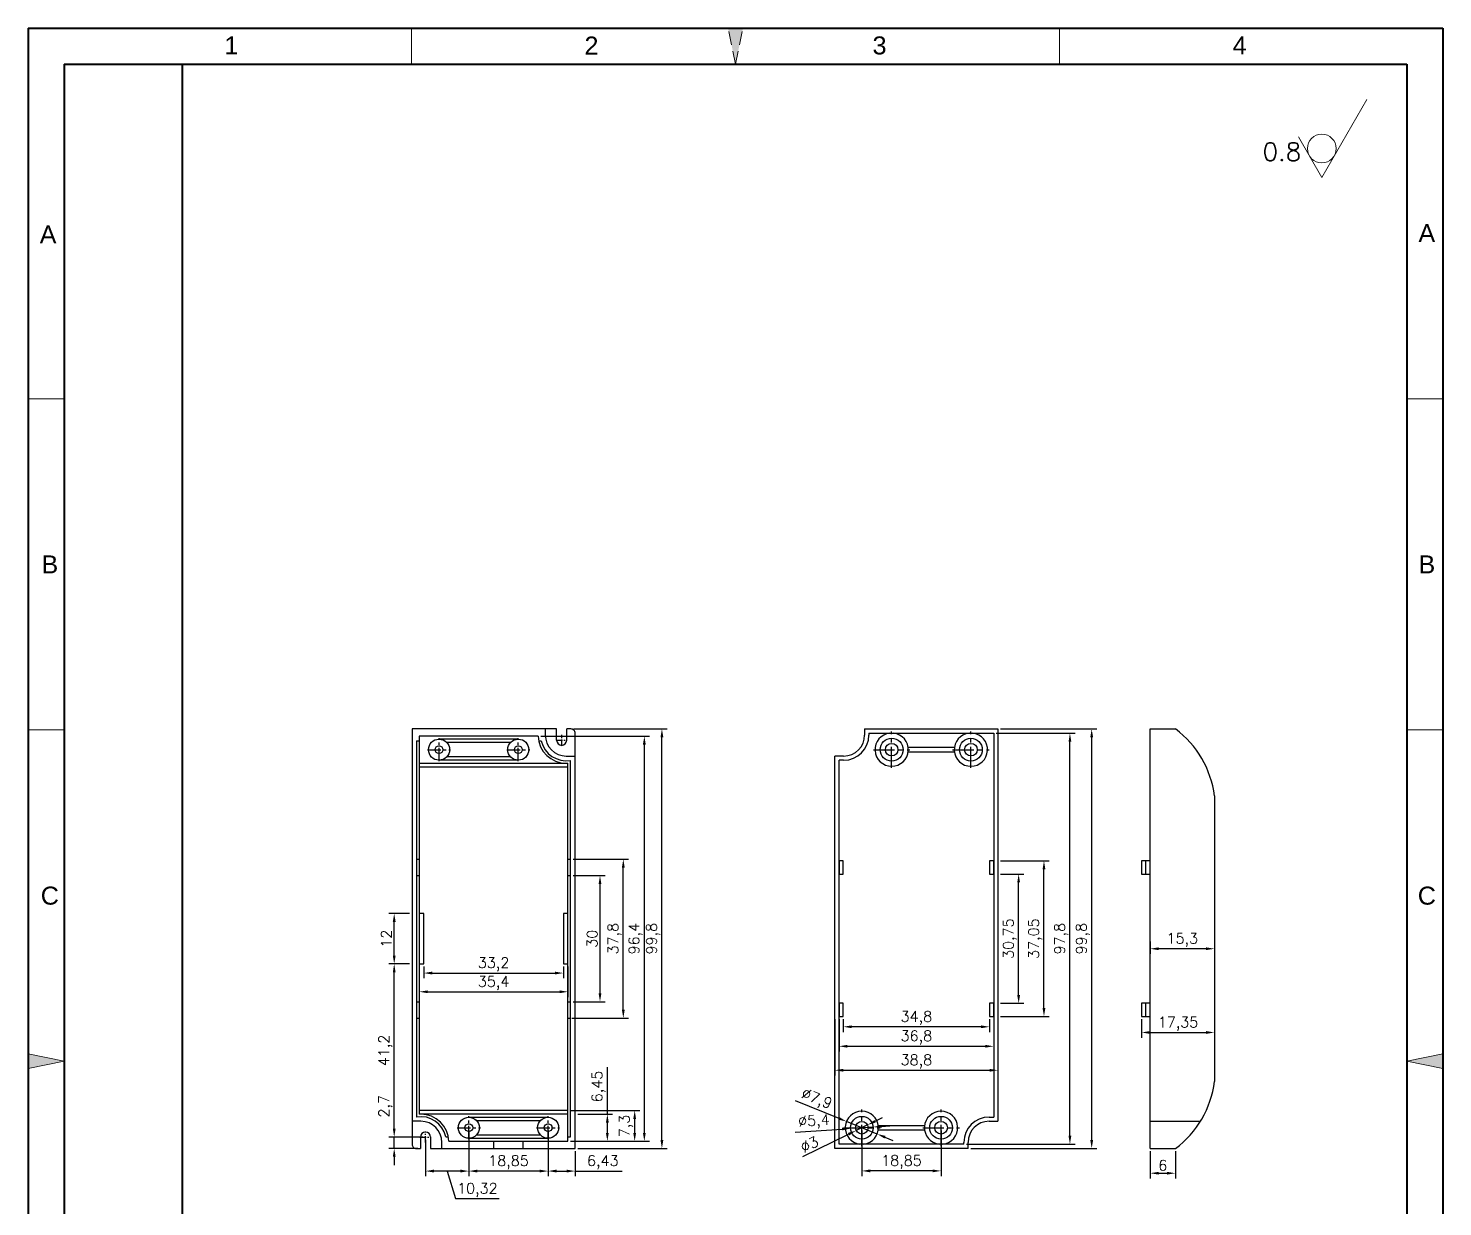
# Model space of a CAD drawing. Header units: millimetres. Extents: x 32211 to 32547, y -471 to 20.
# Drawn here: x 32210.8 to 32547.3, y -260.1 to 20.3 of the extents above; entities that cross this region are included whole.
import ezdxf
from ezdxf.enums import TextEntityAlignment as Align

# ---------------------------------------------------------------- set-up
doc = ezdxf.new("R2010")
doc.units = ezdxf.units.MM
for name, pattern in [('ACAD_ISO10W100', [18, 12, -3, 0, -3]), ('CENTER', [50.8, 31.75, -6.35, 6.35, -6.35]), ('HIDDEN2', [4.7625, 3.175, -1.5875])]:
    doc.linetypes.add(name, pattern=pattern)
for name, color, linetype, lineweight in [('dim', 82, 'Continuous', 9), ('图层1', 7, 'ACAD_ISO10W100', 15), ('图层4', 7, 'Continuous', 40), ('图层5', 7, 'HIDDEN2', 15), ('细实线', 3, 'Continuous', 18)]:
    doc.layers.add(name, color=color, linetype=linetype, lineweight=lineweight)
doc.layers.add('尺寸线', color=7, linetype='Continuous')
doc.styles.get("Standard").update_dxf_attribs({"font": 'txt', "bigfont": 'gbcbig.shx'})
doc.styles.add('样式 3', font='arial.ttf', dxfattribs={"height": 3.8})
doc.dimstyles.new('ISO-25', dxfattribs={"dimtxt": 2.5, "dimasz": 2.5, "dimexe": 1.25, "dimexo": 0.625, "dimtad": 1, "dimtxsty": 'Standard', "dimcen": 2.5, "dimadec": 0, "dimazin": 0, "dimtfac": 1, "dimtmove": 0, "dimatfit": 3, "dimfxl": 0, "dimarcsym": 0})

# ---------------------------------------------------------------- blocks, each defined once
blk = doc.blocks.new('*D2544')
at = {"layer": 'Defpoints', "color": 0, "transparency": 16777216}
for p in [(32339.91, -146.45), (32361.56, -146.45), (32340.91, -246.25)]:
    blk.add_point(p, dxfattribs=at)
at = {"layer": 'dim', "color": 0, "lineweight": -2, "transparency": 16777216}
for p, q in [((32340.53, -146.45), (32362.81, -146.45)), ((32361.56, -244.25), (32361.56, -148.45)), ((32341.53, -246.25), (32362.81, -246.25))]:
    blk.add_line(p, q, dxfattribs=at)
at = {"layer": 'dim', "color": 0, "transparency": 16777216}
for points in [[(32361.22, -148.45), (32361.89, -148.45), (32361.56, -146.45)], [(32361.22, -244.25), (32361.89, -244.25), (32361.56, -246.25)]]:
    blk.add_solid(points, dxfattribs=at)
at = {"layer": 'dim', "color": 0, "transparency": 16777216, "insert": (32359.47, -196.35), "char_height": 2.5, "attachment_point": 5, "rotation": 90}
blk.add_mtext('99,8', dxfattribs=at)
blk = doc.blocks.new('*D2545')
at = {"layer": 'Defpoints', "color": 0, "transparency": 16777216}
for p in [(32332.11, -148.15), (32357.38, -148.15), (32339.21, -244.55)]:
    blk.add_point(p, dxfattribs=at)
at = {"layer": 'dim', "color": 0, "lineweight": -2, "transparency": 16777216}
for p, q in [((32332.74, -148.15), (32358.63, -148.15)), ((32357.38, -242.55), (32357.38, -150.15)), ((32339.83, -244.55), (32358.63, -244.55))]:
    blk.add_line(p, q, dxfattribs=at)
at = {"layer": 'dim', "color": 0, "transparency": 16777216}
for points in [[(32357.04, -150.15), (32357.71, -150.15), (32357.38, -148.15)], [(32357.04, -242.55), (32357.71, -242.55), (32357.38, -244.55)]]:
    blk.add_solid(points, dxfattribs=at)
at = {"layer": 'dim', "color": 0, "transparency": 16777216, "insert": (32355.29, -196.35), "char_height": 2.5, "attachment_point": 5, "rotation": 90}
blk.add_mtext('96,4', dxfattribs=at)
blk = doc.blocks.new('*D2546')
at = {"layer": 'Defpoints', "color": 0, "transparency": 16777216}
for p in [(32340.91, -238.1), (32348.58, -238.1), (32339.83, -244.55)]:
    blk.add_point(p, dxfattribs=at)
at = {"layer": 'dim', "color": 0, "lineweight": -2, "transparency": 16777216}
for p, q in [((32348.58, -238.1), (32348.58, -226.94)), ((32341.53, -238.1), (32349.83, -238.1)), ((32348.58, -242.55), (32348.58, -240.1)), ((32340.46, -244.55), (32349.83, -244.55))]:
    blk.add_line(p, q, dxfattribs=at)
at = {"layer": 'dim', "color": 0, "transparency": 16777216}
for points in [[(32348.24, -240.1), (32348.91, -240.1), (32348.58, -238.1)], [(32348.24, -242.55), (32348.91, -242.55), (32348.58, -244.55)]]:
    blk.add_solid(points, dxfattribs=at)
at = {"layer": 'dim', "color": 0, "transparency": 16777216, "insert": (32346.49, -231.52), "char_height": 2.5, "attachment_point": 5, "rotation": 90}
blk.add_mtext('6,45', dxfattribs=at)
blk = doc.blocks.new('*D2547')
at = {"layer": 'Defpoints', "color": 0, "transparency": 16777216}
for p in [(32339.21, -237.25), (32355.08, -237.25), (32339.83, -244.55)]:
    blk.add_point(p, dxfattribs=at)
at = {"layer": 'dim', "color": 0, "lineweight": -2, "transparency": 16777216}
for p, q in [((32339.83, -237.25), (32356.33, -237.25)), ((32355.08, -242.55), (32355.08, -239.25)), ((32340.46, -244.55), (32356.33, -244.55))]:
    blk.add_line(p, q, dxfattribs=at)
at = {"layer": 'dim', "color": 0, "transparency": 16777216}
for points in [[(32354.74, -239.25), (32355.41, -239.25), (32355.08, -237.25)], [(32354.74, -242.55), (32355.41, -242.55), (32355.08, -244.55)]]:
    blk.add_solid(points, dxfattribs=at)
at = {"layer": 'dim', "color": 0, "transparency": 16777216, "insert": (32352.99, -240.9), "char_height": 2.5, "attachment_point": 5, "rotation": 90}
blk.add_mtext('7,3', dxfattribs=at)
blk = doc.blocks.new('*D2549')
at = {"layer": 'Defpoints', "color": 0, "transparency": 16777216}
for p in [(32334.48, -241.33), (32340.91, -246.25), (32334.48, -251.64)]:
    blk.add_point(p, dxfattribs=at)
at = {"layer": 'dim', "color": 0, "lineweight": -2, "transparency": 16777216}
for p, q in [((32334.48, -241.95), (32334.48, -252.89)), ((32340.91, -246.88), (32340.91, -252.89)), ((32336.48, -251.64), (32338.91, -251.64)), ((32340.91, -251.64), (32352.08, -251.64))]:
    blk.add_line(p, q, dxfattribs=at)
at = {"layer": 'dim', "color": 0, "transparency": 16777216}
for points in [[(32336.48, -251.3), (32336.48, -251.97), (32334.48, -251.64)], [(32338.91, -251.3), (32338.91, -251.97), (32340.91, -251.64)]]:
    blk.add_solid(points, dxfattribs=at)
at = {"layer": 'dim', "color": 0, "transparency": 16777216, "insert": (32347.49, -249.55), "char_height": 2.5, "attachment_point": 5}
blk.add_mtext('6,43', dxfattribs=at)
blk = doc.blocks.new('*D2550')
at = {"layer": 'Defpoints', "color": 0, "transparency": 16777216}
for p in [(32315.63, -241.33), (32334.48, -241.33), (32315.63, -251.64)]:
    blk.add_point(p, dxfattribs=at)
at = {"layer": 'dim', "color": 0, "lineweight": -2, "transparency": 16777216}
for p, q in [((32315.63, -241.95), (32315.63, -252.89)), ((32334.48, -241.95), (32334.48, -252.89)), ((32332.48, -251.64), (32317.63, -251.64))]:
    blk.add_line(p, q, dxfattribs=at)
at = {"layer": 'dim', "color": 0, "transparency": 16777216}
for points in [[(32317.63, -251.3), (32317.63, -251.97), (32315.63, -251.64)], [(32332.48, -251.3), (32332.48, -251.97), (32334.48, -251.64)]]:
    blk.add_solid(points, dxfattribs=at)
at = {"layer": 'dim', "color": 0, "transparency": 16777216, "insert": (32325.06, -249.55), "char_height": 2.5, "attachment_point": 5}
blk.add_mtext('18,85', dxfattribs=at)
blk = doc.blocks.new('*D2551')
at = {"layer": 'Defpoints', "color": 0, "transparency": 16777216}
for p in [(32315.63, -241.33), (32305.31, -243.55), (32305.31, -251.64)]:
    blk.add_point(p, dxfattribs=at)
at = {"layer": 'dim', "color": 0, "lineweight": -2, "transparency": 16777216}
for p, q in [((32315.63, -241.95), (32315.63, -252.89)), ((32305.31, -244.18), (32305.31, -252.89)), ((32313.63, -251.64), (32307.31, -251.64)), ((32310.47, -251.64), (32312.44, -258.2)), ((32312.44, -258.2), (32322.86, -258.2))]:
    blk.add_line(p, q, dxfattribs=at)
at = {"layer": 'dim', "color": 0, "transparency": 16777216}
for points in [[(32307.31, -251.3), (32307.31, -251.97), (32305.31, -251.64)], [(32313.63, -251.3), (32313.63, -251.97), (32315.63, -251.64)]]:
    blk.add_solid(points, dxfattribs=at)
at = {"layer": 'dim', "color": 0, "transparency": 16777216, "insert": (32317.65, -256.11), "char_height": 2.5, "attachment_point": 5}
blk.add_mtext('10,32', dxfattribs=at)
blk = doc.blocks.new('*D2552')
at = {"layer": 'Defpoints', "color": 0, "transparency": 16777216}
for p in [(32297.87, -243.55), (32305.31, -243.55), (32304.11, -246.25)]:
    blk.add_point(p, dxfattribs=at)
at = {"layer": 'dim', "color": 0, "lineweight": -2, "transparency": 16777216}
for p, q in [((32297.87, -241.55), (32297.87, -232.89)), ((32304.68, -243.55), (32296.62, -243.55)), ((32297.87, -246.25), (32297.87, -243.55)), ((32303.48, -246.25), (32296.62, -246.25)), ((32297.87, -248.25), (32297.87, -250.25))]:
    blk.add_line(p, q, dxfattribs=at)
at = {"layer": 'dim', "color": 0, "transparency": 16777216}
for points in [[(32297.54, -241.55), (32298.21, -241.55), (32297.87, -243.55)], [(32297.54, -248.25), (32298.21, -248.25), (32297.87, -246.25)]]:
    blk.add_solid(points, dxfattribs=at)
at = {"layer": 'dim', "color": 0, "transparency": 16777216, "insert": (32295.79, -236.22), "char_height": 2.5, "attachment_point": 5, "rotation": 90}
blk.add_mtext('2,7', dxfattribs=at)
blk = doc.blocks.new('*D2553')
at = {"layer": 'Defpoints', "color": 0, "transparency": 16777216}
for p in [(32297.87, -202.35), (32302.11, -202.35), (32305.31, -243.55)]:
    blk.add_point(p, dxfattribs=at)
at = {"layer": 'dim', "color": 0, "lineweight": -2, "transparency": 16777216}
for p, q in [((32301.48, -202.35), (32296.62, -202.35)), ((32297.87, -241.55), (32297.87, -204.35)), ((32304.68, -243.55), (32296.62, -243.55))]:
    blk.add_line(p, q, dxfattribs=at)
at = {"layer": 'dim', "color": 0, "transparency": 16777216}
for points in [[(32297.54, -204.35), (32298.21, -204.35), (32297.87, -202.35)], [(32297.54, -241.55), (32298.21, -241.55), (32297.87, -243.55)]]:
    blk.add_solid(points, dxfattribs=at)
at = {"layer": 'dim', "color": 0, "transparency": 16777216, "insert": (32295.79, -222.95), "char_height": 2.5, "attachment_point": 5, "rotation": 90}
blk.add_mtext('41,2', dxfattribs=at)
blk = doc.blocks.new('*D2554')
at = {"layer": 'Defpoints', "color": 0, "transparency": 16777216}
for p in [(32297.87, -190.35), (32302.11, -190.35), (32302.11, -202.35)]:
    blk.add_point(p, dxfattribs=at)
at = {"layer": 'dim', "color": 0, "lineweight": -2, "transparency": 16777216}
for p, q in [((32301.48, -190.35), (32296.62, -190.35)), ((32297.87, -200.35), (32297.87, -192.35)), ((32301.48, -202.35), (32296.62, -202.35))]:
    blk.add_line(p, q, dxfattribs=at)
at = {"layer": 'dim', "color": 0, "transparency": 16777216}
for points in [[(32297.54, -192.35), (32298.21, -192.35), (32297.87, -190.35)], [(32297.54, -200.35), (32298.21, -200.35), (32297.87, -202.35)]]:
    blk.add_solid(points, dxfattribs=at)
at = {"layer": 'dim', "color": 0, "transparency": 16777216, "insert": (32296, -196.35), "char_height": 2.5, "attachment_point": 5, "rotation": 90}
blk.add_mtext('12', dxfattribs=at)
blk = doc.blocks.new('*D2555')
at = {"layer": 'Defpoints', "color": 0, "transparency": 16777216}
for p in [(32304.91, -202.35), (32338.11, -202.35), (32338.11, -204.53)]:
    blk.add_point(p, dxfattribs=at)
at = {"layer": 'dim', "color": 0, "lineweight": -2, "transparency": 16777216}
for p, q in [((32304.91, -202.98), (32304.91, -205.78)), ((32306.91, -204.53), (32336.11, -204.53)), ((32338.11, -202.98), (32338.11, -205.78))]:
    blk.add_line(p, q, dxfattribs=at)
at = {"layer": 'dim', "color": 0, "transparency": 16777216}
for points in [[(32306.91, -204.19), (32306.91, -204.86), (32304.91, -204.53)], [(32336.11, -204.19), (32336.11, -204.86), (32338.11, -204.53)]]:
    blk.add_solid(points, dxfattribs=at)
at = {"layer": 'dim', "color": 0, "transparency": 16777216, "insert": (32321.51, -202.44), "char_height": 2.5, "attachment_point": 5}
blk.add_mtext('33,2', dxfattribs=at)
blk = doc.blocks.new('*D2556')
at = {"layer": 'Defpoints', "color": 0, "transparency": 16777216}
for p in [(32303.81, -202.35), (32339.21, -202.35), (32339.21, -208.98)]:
    blk.add_point(p, dxfattribs=at)
at = {"layer": 'dim', "color": 0, "lineweight": -2, "transparency": 16777216}
for p, q in [((32303.81, -202.98), (32303.81, -210.23)), ((32339.21, -202.98), (32339.21, -210.23)), ((32305.81, -208.98), (32337.21, -208.98))]:
    blk.add_line(p, q, dxfattribs=at)
at = {"layer": 'dim', "color": 0, "transparency": 16777216}
for points in [[(32305.81, -208.65), (32305.81, -209.31), (32303.81, -208.98)], [(32337.21, -208.65), (32337.21, -209.31), (32339.21, -208.98)]]:
    blk.add_solid(points, dxfattribs=at)
at = {"layer": 'dim', "color": 0, "transparency": 16777216, "insert": (32321.51, -206.9), "char_height": 2.5, "attachment_point": 5}
blk.add_mtext('35,4', dxfattribs=at)
blk = doc.blocks.new('*D2557')
at = {"layer": 'Defpoints', "color": 0, "transparency": 16777216}
for p in [(32339.81, -181.35), (32346.83, -181.35), (32339.81, -211.35)]:
    blk.add_point(p, dxfattribs=at)
at = {"layer": 'dim', "color": 0, "lineweight": -2, "transparency": 16777216}
for p, q in [((32340.43, -181.35), (32348.08, -181.35)), ((32346.83, -209.35), (32346.83, -183.35)), ((32340.43, -211.35), (32348.08, -211.35))]:
    blk.add_line(p, q, dxfattribs=at)
at = {"layer": 'dim', "color": 0, "transparency": 16777216}
for points in [[(32346.5, -183.35), (32347.16, -183.35), (32346.83, -181.35)], [(32346.5, -209.35), (32347.16, -209.35), (32346.83, -211.35)]]:
    blk.add_solid(points, dxfattribs=at)
at = {"layer": 'dim', "color": 0, "transparency": 16777216, "insert": (32344.95, -196.35), "char_height": 2.5, "attachment_point": 5, "rotation": 90}
blk.add_mtext('30', dxfattribs=at)
blk = doc.blocks.new('*D2558')
at = {"layer": 'Defpoints', "color": 0, "transparency": 16777216}
for p in [(32339.81, -177.45), (32352.37, -177.45), (32339.51, -215.25)]:
    blk.add_point(p, dxfattribs=at)
at = {"layer": 'dim', "color": 0, "lineweight": -2, "transparency": 16777216}
for p, q in [((32340.43, -177.45), (32353.62, -177.45)), ((32352.37, -213.25), (32352.37, -179.45)), ((32340.13, -215.25), (32353.62, -215.25))]:
    blk.add_line(p, q, dxfattribs=at)
at = {"layer": 'dim', "color": 0, "transparency": 16777216}
for points in [[(32352.04, -179.45), (32352.71, -179.45), (32352.37, -177.45)], [(32352.04, -213.25), (32352.71, -213.25), (32352.37, -215.25)]]:
    blk.add_solid(points, dxfattribs=at)
at = {"layer": 'dim', "color": 0, "transparency": 16777216, "insert": (32350.29, -196.35), "char_height": 2.5, "attachment_point": 5, "rotation": 90}
blk.add_mtext('37,8', dxfattribs=at)
blk = doc.blocks.new('*D2564')
at = {"layer": 'Defpoints', "color": 0, "transparency": 16777216}
for p in [(32477.7, -196.35), (32493, -196.35), (32477.7, -198.74)]:
    blk.add_point(p, dxfattribs=at)
at = {"layer": 'dim', "color": 0, "lineweight": -2, "transparency": 16777216}
for p, q in [((32477.7, -196.98), (32477.7, -199.99)), ((32493, -196.98), (32493, -199.99)), ((32491, -198.74), (32479.7, -198.74))]:
    blk.add_line(p, q, dxfattribs=at)
at = {"layer": 'dim', "color": 0, "transparency": 16777216}
for points in [[(32479.7, -198.41), (32479.7, -199.07), (32477.7, -198.74)], [(32491, -198.41), (32491, -199.07), (32493, -198.74)]]:
    blk.add_solid(points, dxfattribs=at)
at = {"layer": 'dim', "color": 0, "transparency": 16777216, "insert": (32485.35, -196.66), "char_height": 2.5, "attachment_point": 5}
blk.add_mtext('15,3', dxfattribs=at)
blk = doc.blocks.new('*D2565')
at = {"layer": 'Defpoints', "color": 0, "transparency": 16777216}
for p in [(32475.65, -214.88), (32493, -214.88), (32493, -218.67)]:
    blk.add_point(p, dxfattribs=at)
at = {"layer": 'dim', "color": 0, "lineweight": -2, "transparency": 16777216}
for p, q in [((32475.65, -215.5), (32475.65, -219.92)), ((32477.65, -218.67), (32491, -218.67)), ((32493, -215.5), (32493, -219.92))]:
    blk.add_line(p, q, dxfattribs=at)
at = {"layer": 'dim', "color": 0, "transparency": 16777216}
for points in [[(32477.65, -218.33), (32477.65, -219), (32475.65, -218.67)], [(32491, -218.33), (32491, -219), (32493, -218.67)]]:
    blk.add_solid(points, dxfattribs=at)
at = {"layer": 'dim', "color": 0, "transparency": 16777216, "insert": (32484.33, -216.58), "char_height": 2.5, "attachment_point": 5}
blk.add_mtext('17,35', dxfattribs=at)
blk = doc.blocks.new('*D2566')
at = {"layer": 'Defpoints', "color": 0, "transparency": 16777216}
for p in [(32477.7, -246.25), (32483.7, -246.25), (32483.7, -252.15)]:
    blk.add_point(p, dxfattribs=at)
at = {"layer": 'dim', "color": 0, "lineweight": -2, "transparency": 16777216}
for p, q in [((32477.7, -246.88), (32477.7, -253.4)), ((32483.7, -246.88), (32483.7, -253.4)), ((32479.7, -252.15), (32481.7, -252.15))]:
    blk.add_line(p, q, dxfattribs=at)
at = {"layer": 'dim', "color": 0, "transparency": 16777216}
for points in [[(32479.7, -251.82), (32479.7, -252.48), (32477.7, -252.15)], [(32481.7, -251.82), (32481.7, -252.48), (32483.7, -252.15)]]:
    blk.add_solid(points, dxfattribs=at)
at = {"layer": 'dim', "color": 0, "transparency": 16777216, "insert": (32480.7, -250.27), "char_height": 2.5, "attachment_point": 5}
blk.add_mtext('6', dxfattribs=at)
blk = doc.blocks.new('*D2568')
at = {"layer": 'Defpoints', "color": 0, "transparency": 16777216}
for p in [(32441.49, -146.45), (32463.79, -146.45), (32434.39, -246.25)]:
    blk.add_point(p, dxfattribs=at)
at = {"layer": 'dim', "color": 0, "lineweight": -2, "transparency": 16777216}
for p, q in [((32442.11, -146.45), (32465.04, -146.45)), ((32463.79, -244.25), (32463.79, -148.45)), ((32435.01, -246.25), (32465.04, -246.25))]:
    blk.add_line(p, q, dxfattribs=at)
at = {"layer": 'dim', "color": 0, "transparency": 16777216}
for points in [[(32463.46, -148.45), (32464.13, -148.45), (32463.79, -146.45)], [(32463.46, -244.25), (32464.13, -244.25), (32463.79, -246.25)]]:
    blk.add_solid(points, dxfattribs=at)
at = {"layer": 'dim', "color": 0, "transparency": 16777216, "insert": (32461.71, -196.35), "char_height": 2.5, "attachment_point": 5, "rotation": 90}
blk.add_mtext('99,8', dxfattribs=at)
blk = doc.blocks.new('*D2569')
at = {"layer": 'Defpoints', "color": 0, "transparency": 16777216}
for p in [(32440.49, -147.45), (32458.62, -147.45), (32433.39, -245.25)]:
    blk.add_point(p, dxfattribs=at)
at = {"layer": 'dim', "color": 0, "lineweight": -2, "transparency": 16777216}
for p, q in [((32441.11, -147.45), (32459.87, -147.45)), ((32458.62, -243.25), (32458.62, -149.45)), ((32434.01, -245.25), (32459.87, -245.25))]:
    blk.add_line(p, q, dxfattribs=at)
at = {"layer": 'dim', "color": 0, "transparency": 16777216}
for points in [[(32458.29, -149.45), (32458.95, -149.45), (32458.62, -147.45)], [(32458.29, -243.25), (32458.95, -243.25), (32458.62, -245.25)]]:
    blk.add_solid(points, dxfattribs=at)
at = {"layer": 'dim', "color": 0, "transparency": 16777216, "insert": (32456.54, -196.35), "char_height": 2.5, "attachment_point": 5, "rotation": 90}
blk.add_mtext('97,8', dxfattribs=at)
blk = doc.blocks.new('*D2570')
at = {"layer": 'Defpoints', "color": 0, "transparency": 16777216}
for p in [(32409.11, -241.33), (32427.96, -241.33), (32409.11, -251.6)]:
    blk.add_point(p, dxfattribs=at)
at = {"layer": 'dim', "color": 0, "lineweight": -2, "transparency": 16777216}
for p, q in [((32409.11, -241.95), (32409.11, -252.85)), ((32427.96, -241.95), (32427.96, -252.85)), ((32425.96, -251.6), (32411.11, -251.6))]:
    blk.add_line(p, q, dxfattribs=at)
at = {"layer": 'dim', "color": 0, "transparency": 16777216}
for points in [[(32411.11, -251.26), (32411.11, -251.93), (32409.11, -251.6)], [(32425.96, -251.26), (32425.96, -251.93), (32427.96, -251.6)]]:
    blk.add_solid(points, dxfattribs=at)
at = {"layer": 'dim', "color": 0, "transparency": 16777216, "insert": (32418.54, -249.51), "char_height": 2.5, "attachment_point": 5}
blk.add_mtext('18,85', dxfattribs=at)
blk = doc.blocks.new('*D2571')
at = {"layer": 'Defpoints', "color": 0, "transparency": 16777216}
for p in [(32441.49, -180.98), (32446.42, -180.98), (32441.49, -211.73)]:
    blk.add_point(p, dxfattribs=at)
at = {"layer": 'dim', "color": 0, "lineweight": -2, "transparency": 16777216}
for p, q in [((32442.11, -180.98), (32447.67, -180.98)), ((32446.42, -209.73), (32446.42, -182.98)), ((32442.11, -211.73), (32447.67, -211.73))]:
    blk.add_line(p, q, dxfattribs=at)
at = {"layer": 'dim', "color": 0, "transparency": 16777216}
for points in [[(32446.08, -182.98), (32446.75, -182.98), (32446.42, -180.98)], [(32446.08, -209.73), (32446.75, -209.73), (32446.42, -211.73)]]:
    blk.add_solid(points, dxfattribs=at)
at = {"layer": 'dim', "color": 0, "transparency": 16777216, "insert": (32444.33, -196.35), "char_height": 2.5, "attachment_point": 5, "rotation": 90}
blk.add_mtext('30,75', dxfattribs=at)
blk = doc.blocks.new('*D2572')
at = {"layer": 'Defpoints', "color": 0, "transparency": 16777216}
for p in [(32441.49, -177.83), (32452.44, -177.83), (32441.49, -214.88)]:
    blk.add_point(p, dxfattribs=at)
at = {"layer": 'dim', "color": 0, "lineweight": -2, "transparency": 16777216}
for p, q in [((32442.11, -177.83), (32453.69, -177.83)), ((32452.44, -212.88), (32452.44, -179.83)), ((32442.11, -214.88), (32453.69, -214.88))]:
    blk.add_line(p, q, dxfattribs=at)
at = {"layer": 'dim', "color": 0, "transparency": 16777216}
for points in [[(32452.11, -179.83), (32452.78, -179.83), (32452.44, -177.83)], [(32452.11, -212.88), (32452.78, -212.88), (32452.44, -214.88)]]:
    blk.add_solid(points, dxfattribs=at)
at = {"layer": 'dim', "color": 0, "transparency": 16777216, "insert": (32450.36, -196.35), "char_height": 2.5, "attachment_point": 5, "rotation": 90}
blk.add_mtext('37,05', dxfattribs=at)
blk = doc.blocks.new('*D2573')
at = {"layer": 'Defpoints', "color": 0, "transparency": 16777216}
for p in [(32404.69, -214.88), (32439.49, -214.88), (32404.69, -217.31)]:
    blk.add_point(p, dxfattribs=at)
at = {"layer": 'dim', "color": 0, "lineweight": -2, "transparency": 16777216}
for p, q in [((32404.69, -215.5), (32404.69, -218.56)), ((32437.49, -217.31), (32406.69, -217.31)), ((32439.49, -215.5), (32439.49, -218.56))]:
    blk.add_line(p, q, dxfattribs=at)
at = {"layer": 'dim', "color": 0, "transparency": 16777216}
for points in [[(32406.69, -216.98), (32406.69, -217.64), (32404.69, -217.31)], [(32437.49, -216.98), (32437.49, -217.64), (32439.49, -217.31)]]:
    blk.add_solid(points, dxfattribs=at)
at = {"layer": 'dim', "color": 0, "transparency": 16777216, "insert": (32422.09, -215.23), "char_height": 2.5, "attachment_point": 5}
blk.add_mtext('34,8', dxfattribs=at)
blk = doc.blocks.new('*D2574')
at = {"layer": 'Defpoints', "color": 0, "transparency": 16777216}
for p in [(32403.69, -214.88), (32440.49, -214.88), (32440.49, -221.95)]:
    blk.add_point(p, dxfattribs=at)
at = {"layer": 'dim', "color": 0, "lineweight": -2, "transparency": 16777216}
for p, q in [((32403.69, -215.5), (32403.69, -223.2)), ((32440.49, -215.5), (32440.49, -223.2)), ((32405.69, -221.95), (32438.49, -221.95))]:
    blk.add_line(p, q, dxfattribs=at)
at = {"layer": 'dim', "color": 0, "transparency": 16777216}
for points in [[(32405.69, -221.61), (32405.69, -222.28), (32403.69, -221.95)], [(32438.49, -221.61), (32438.49, -222.28), (32440.49, -221.95)]]:
    blk.add_solid(points, dxfattribs=at)
at = {"layer": 'dim', "color": 0, "transparency": 16777216, "insert": (32422.09, -219.86), "char_height": 2.5, "attachment_point": 5}
blk.add_mtext('36,8', dxfattribs=at)
blk = doc.blocks.new('*D2575')
at = {"layer": 'Defpoints', "color": 0, "transparency": 16777216}
for p in [(32402.69, -214.88), (32441.49, -214.88), (32441.49, -227.65)]:
    blk.add_point(p, dxfattribs=at)
at = {"layer": 'dim', "color": 0, "lineweight": -2, "transparency": 16777216}
for p, q in [((32402.69, -215.5), (32402.69, -228.9)), ((32441.49, -215.5), (32441.49, -228.9)), ((32404.69, -227.65), (32439.49, -227.65))]:
    blk.add_line(p, q, dxfattribs=at)
at = {"layer": 'dim', "color": 0, "transparency": 16777216}
for points in [[(32404.69, -227.32), (32404.69, -227.99), (32402.69, -227.65)], [(32439.49, -227.32), (32439.49, -227.99), (32441.49, -227.65)]]:
    blk.add_solid(points, dxfattribs=at)
at = {"layer": 'dim', "color": 0, "transparency": 16777216, "insert": (32422.09, -225.57), "char_height": 2.5, "attachment_point": 5}
blk.add_mtext('38,8', dxfattribs=at)
blk = doc.blocks.new('*D2576')
at = {"layer": 'Defpoints', "color": 0, "transparency": 16777216}
for p in [(32405.46, -239.84), (32412.77, -242.82)]:
    blk.add_point(p, dxfattribs=at)
at = {"layer": 'dim', "color": 0, "lineweight": -2, "transparency": 16777216}
for p, q in [((32393.26, -234.87), (32403.61, -239.08)), ((32412.77, -242.82), (32405.46, -239.84)), ((32414.62, -243.57), (32416.48, -244.33))]:
    blk.add_line(p, q, dxfattribs=at)
at = {"layer": 'dim', "color": 0, "transparency": 16777216}
for points in [[(32403.73, -238.77), (32403.48, -239.39), (32405.46, -239.84)], [(32414.75, -243.27), (32414.5, -243.88), (32412.77, -242.82)]]:
    blk.add_solid(points, dxfattribs=at)
at = {"layer": 'dim', "color": 0, "transparency": 16777216, "insert": (32398.3, -234.67), "char_height": 2.5, "attachment_point": 5, "rotation": 337.8191}
blk.add_mtext('∅7,9', dxfattribs=at)
blk = doc.blocks.new('*D2577')
at = {"layer": 'Defpoints', "color": 0, "transparency": 16777216}
for p in [(32406.42, -241.5), (32411.81, -241.16)]:
    blk.add_point(p, dxfattribs=at)
at = {"layer": 'dim', "color": 0, "lineweight": -2, "transparency": 16777216}
for p, q in [((32393.28, -242.35), (32404.42, -241.63)), ((32411.81, -241.16), (32406.42, -241.5)), ((32413.81, -241.03), (32415.8, -240.9))]:
    blk.add_line(p, q, dxfattribs=at)
at = {"layer": 'dim', "color": 0, "transparency": 16777216}
for points in [[(32404.4, -241.3), (32404.45, -241.96), (32406.42, -241.5)], [(32413.78, -240.69), (32413.83, -241.36), (32411.81, -241.16)]]:
    blk.add_solid(points, dxfattribs=at)
at = {"layer": 'dim', "color": 0, "transparency": 16777216, "insert": (32397.72, -239.97), "char_height": 2.5, "attachment_point": 5, "rotation": 3.6832}
blk.add_mtext('∅5,4', dxfattribs=at)
blk = doc.blocks.new('*D2578')
at = {"layer": 'Defpoints', "color": 0, "transparency": 16777216}
for p in [(32407.77, -241.98), (32410.46, -240.67)]:
    blk.add_point(p, dxfattribs=at)
at = {"layer": 'dim', "color": 0, "lineweight": -2, "transparency": 16777216}
for p, q in [((32410.46, -240.67), (32407.77, -241.98)), ((32412.26, -239.8), (32414.06, -238.92)), ((32395.06, -248.17), (32405.97, -242.86))]:
    blk.add_line(p, q, dxfattribs=at)
at = {"layer": 'dim', "color": 0, "transparency": 16777216}
for points in [[(32405.82, -242.56), (32406.11, -243.16), (32407.77, -241.98)], [(32412.12, -239.5), (32412.41, -240.1), (32410.46, -240.67)]]:
    blk.add_solid(points, dxfattribs=at)
at = {"layer": 'dim', "color": 0, "transparency": 16777216, "insert": (32396.67, -245.3), "char_height": 2.5, "attachment_point": 5, "rotation": 25.9526}
blk.add_mtext('∅3', dxfattribs=at)

msp = doc.modelspace()

# ---------------------------------------------------------------- hatches: boundary and pattern name
at = {"layer": '图层1'}
for points in [[(32219.39, -225.505), (32210.824, -223.742), (32210.824, -227.268)], [(32538.732, -225.505), (32547.298, -223.742), (32547.298, -227.268)]]:
    msp.add_hatch(color=0, dxfattribs=at).paths.add_polyline_path(points)
at = {"layer": '图层5'}
msp.add_hatch(color=0, dxfattribs=at).paths.add_polyline_path([(32379.061, 11.688), (32377.298, 20.254), (32380.824, 20.254)])

# ---------------------------------------------------------------- linework, layer by layer
for p, q in [((32333.809, -146.454), (32333.809, -147.904)), ((32336.509, -149.154), (32336.509, -146.454)), ((32338.909, -149.154), (32338.909, -146.454)), ((32409.788, -146.454), (32409.788, -147.904)), ((32410.788, -147.454), (32410.788, -147.904)), ((32477.703, -246.254), (32477.703, -146.454)), ((32477.703, -146.454), (32483.703, -146.454)), ((32303.209, -149.254), (32303.809, -149.254)), ((32327.387, -148.879), (32308.537, -148.879)), ((32325.554, -149.679), (32310.37, -149.679)), ((32332.247, -149.254), (32332.86, -149.254)), ((32303.809, -154.604), (32339.209, -154.604)), ((32327.387, -153.879), (32308.537, -153.879)), ((32325.554, -153.079), (32310.37, -153.079)), ((32338.809, -152.904), (32340.909, -152.904)), ((32338.809, -154.604), (32339.209, -154.604)), ((32404.788, -152.904), (32402.688, -152.904)), ((32404.788, -153.904), (32403.688, -153.904)), ((32303.809, -155.454), (32339.209, -155.454)), ((32493.003, -162.354), (32493.003, -230.354)), ((32303.209, -177.454), (32303.809, -177.454)), ((32339.209, -177.454), (32339.809, -177.454)), ((32477.703, -177.829), (32475.653, -177.829)), ((32475.653, -177.829), (32475.653, -180.979)), ((32476.678, -180.979), (32476.678, -177.829)), ((32303.209, -181.354), (32303.809, -181.354)), ((32339.209, -181.354), (32339.809, -181.354)), ((32475.653, -180.979), (32477.703, -180.979)), ((32303.209, -211.354), (32303.809, -211.354)), ((32339.209, -211.354), (32339.809, -211.354)), ((32477.703, -211.729), (32475.653, -211.729)), ((32475.653, -211.729), (32475.653, -214.879)), ((32476.678, -214.879), (32476.678, -211.729)), ((32303.209, -215.254), (32303.809, -215.254)), ((32339.209, -215.254), (32339.809, -215.254)), ((32475.653, -214.879), (32477.703, -214.879)), ((32339.209, -237.254), (32303.809, -237.254)), ((32304.209, -238.104), (32303.809, -238.104)), ((32339.209, -238.104), (32303.809, -238.104)), ((32315.632, -238.829), (32334.482, -238.829)), ((32439.388, -238.804), (32440.488, -238.804)), ((32304.209, -239.804), (32302.109, -239.804)), ((32317.465, -239.629), (32332.649, -239.629)), ((32439.388, -239.804), (32441.488, -239.804)), ((32477.703, -239.804), (32489.654, -239.804)), ((32304.109, -243.554), (32304.109, -246.254)), ((32306.509, -243.554), (32306.509, -246.254)), ((32309.209, -246.254), (32309.209, -244.804)), ((32310.158, -243.454), (32310.772, -243.454)), ((32315.632, -243.829), (32334.482, -243.829)), ((32317.465, -243.029), (32332.649, -243.029)), ((32321.532, -246.254), (32321.532, -244.554)), ((32328.582, -246.254), (32328.582, -244.554)), ((32339.209, -243.454), (32339.809, -243.454)), ((32433.388, -245.254), (32433.388, -244.804)), ((32434.388, -246.254), (32434.388, -244.804)), ((32477.703, -246.254), (32483.703, -246.254))]:
    msp.add_line(p, q)
at = {"color": 1, "linetype": 'CENTER', "ltscale": 0.048}
for p, q in [((32337.709, -150.474), (32337.709, -147.834)), ((32336.389, -149.154), (32339.029, -149.154)), ((32305.309, -244.874), (32305.309, -242.234)), ((32303.989, -243.554), (32306.629, -243.554))]:
    msp.add_line(p, q, dxfattribs=at)
at = {"color": 1, "linetype": 'CENTER', "ltscale": 0.158}
for p, q in [((32416.21, -155.724), (32416.21, -147.034)), ((32435.06, -155.724), (32435.06, -147.034)), ((32411.865, -151.379), (32420.555, -151.379)), ((32430.715, -151.379), (32439.405, -151.379)), ((32409.115, -245.674), (32409.115, -236.984)), ((32427.965, -245.674), (32427.965, -236.984)), ((32404.77, -241.329), (32413.46, -241.329)), ((32423.62, -241.329), (32432.31, -241.329))]:
    msp.add_line(p, q, dxfattribs=at)
at = {"color": 1, "linetype": 'CENTER', "ltscale": 0.1}
for p, q in [((32305.787, -151.379), (32311.287, -151.379)), ((32308.537, -154.129), (32308.537, -148.629)), ((32324.637, -151.379), (32330.137, -151.379)), ((32327.387, -154.129), (32327.387, -148.629)), ((32315.632, -244.079), (32315.632, -238.579)), ((32334.482, -244.079), (32334.482, -238.579)), ((32312.882, -241.329), (32318.382, -241.329)), ((32331.732, -241.329), (32337.232, -241.329))]:
    msp.add_line(p, q, dxfattribs=at)
for points in [[(32336.509, -146.454), (32302.109, -146.454), (32302.109, -245.254, 0.4142136), (32303.109, -246.254), (32304.109, -246.254)], [(32306.509, -246.254), (32340.909, -246.254), (32340.909, -147.454, 0.4142136), (32339.909, -146.454), (32338.909, -146.454)]]:
    msp.add_lwpolyline(points, format="xyb")
for points in [[(32409.788, -146.454), (32441.488, -146.454), (32441.488, -239.804)], [(32410.788, -147.454), (32440.488, -147.454), (32440.488, -238.804)], [(32303.209, -149.254), (32303.209, -238.786)], [(32332.114, -148.154), (32303.809, -148.154), (32303.809, -238.104)], [(32431.14, -150.891), (32420.13, -150.891)], [(32310.905, -244.554), (32339.209, -244.554), (32339.209, -154.604)], [(32339.809, -243.454), (32339.809, -153.921)], [(32434.388, -246.254), (32402.688, -246.254), (32402.688, -152.904)], [(32433.388, -245.254), (32403.688, -245.254), (32403.688, -153.904)], [(32420.127, -151.89), (32431.143, -151.89)], [(32413.032, -241.84), (32424.048, -241.84)], [(32424.045, -240.841), (32413.035, -240.841)]]:
    msp.add_lwpolyline(points)
for points in [[(32403.688, -180.979), (32404.688, -180.979), (32404.688, -177.829), (32403.688, -177.829)], [(32439.488, -180.979), (32440.488, -180.979), (32440.488, -177.829), (32439.488, -177.829)], [(32304.909, -202.354), (32304.909, -190.354), (32303.809, -190.354), (32303.809, -202.354)], [(32339.209, -202.354), (32339.209, -190.354), (32338.109, -190.354), (32338.109, -202.354)], [(32403.688, -214.879), (32404.688, -214.879), (32404.688, -211.729), (32403.688, -211.729)], [(32439.488, -214.879), (32440.488, -214.879), (32440.488, -211.729), (32439.488, -211.729)]]:
    msp.add_lwpolyline(points, close=True)
for centre, radius in [((32308.537, -151.379), 2.5), ((32308.537, -151.379), 0.925), ((32327.387, -151.379), 2.5), ((32327.387, -151.379), 0.925), ((32416.21, -151.379), 2.7), ((32416.21, -151.379), 1.5), ((32435.06, -151.379), 2.7), ((32435.06, -151.379), 1.5), ((32315.632, -241.329), 2.5), ((32334.482, -241.329), 2.5), ((32409.115, -241.329), 2.7), ((32427.965, -241.329), 2.7), ((32315.632, -241.329), 0.925), ((32334.482, -241.329), 0.925), ((32409.115, -241.329), 1.5), ((32427.965, -241.329), 1.5)]:
    msp.add_circle(centre, radius)
for centre, radius, start, end in [((32338.809, -147.904), 5, 180, 270), ((32404.788, -147.904), 5, 270, 0), ((32404.788, -147.904), 6, 270, 0), ((32416.21, -151.379), 3.95, 96.44968, 83.55032), ((32435.06, -151.379), 3.95, 96.44968, 83.55032), ((32469.79, -165.261), 23.394, 7.13879, 53.50842), ((32338.809, -147.904), 6.7, 182.1384, 270), ((32338.809, -147.904), 6.1, 192.78607, 279.43534), ((32337.709, -149.154), 1.2, 180, 0), ((32469.79, -227.446), 23.394, 306.49158, 352.86121), ((32304.209, -244.804), 6.1, 12.78607, 99.43534), ((32304.209, -244.804), 6.7, 2.1384, 90), ((32409.115, -241.329), 3.95, 276.44968, 263.55032), ((32427.965, -241.329), 3.95, 276.44968, 263.55032), ((32439.388, -244.804), 6, 90, 180), ((32304.209, -244.804), 5, 0, 90), ((32439.388, -244.804), 5, 90, 180), ((32305.309, -243.554), 1.2, 0, 180)]:
    msp.add_arc(centre, radius, start, end)
at = {"layer": '图层1', "color": 0}
for p, q in [((32301.967, 11.688), (32301.967, 20.254)), ((32456.155, 11.688), (32456.155, 20.254)), ((32219.39, -67.89), (32210.824, -67.89)), ((32547.298, -67.89), (32538.732, -67.89)), ((32219.39, -146.698), (32210.824, -146.698)), ((32547.298, -146.698), (32538.732, -146.698)), ((32219.39, -225.505), (32210.824, -223.742)), ((32538.732, -225.505), (32547.298, -223.742)), ((32219.39, -225.505), (32210.824, -227.268)), ((32538.732, -225.505), (32547.298, -227.268))]:
    msp.add_line(p, q, dxfattribs=at)
at = {"layer": '图层4', "color": 0}
msp.add_line((32247.506, -462.699), (32247.506, 11.688), dxfattribs=at)
at = {"layer": '图层5', "color": 0}
for q in [(32377.298, 20.254), (32380.824, 20.254)]:
    msp.add_line((32379.061, 11.688), q, dxfattribs=at)
at = {"layer": '尺寸线', "color": 0, "lineweight": 40}
for p, q in [((32210.824, 20.254), (32547.298, 20.254)), ((32210.824, 20.254), (32210.824, -471.265)), ((32547.298, 20.254), (32547.298, -471.265)), ((32219.39, 11.688), (32538.732, 11.688)), ((32219.39, 11.688), (32219.39, -462.699)), ((32538.732, 11.688), (32538.732, -462.699))]:
    msp.add_line(p, q, dxfattribs=at)
at = {"layer": '细实线', "color": 0}
for p, q in [((32518.533, -15.211), (32529.24, 3.334)), ((32512.956, -5.553), (32518.533, -15.211))]:
    msp.add_line(p, q, dxfattribs=at)
msp.add_circle((32518.533, -8.358), 3.426, dxfattribs=at)

# ---------------------------------------------------------------- texts
at = {"layer": '图层1', "color": 0, "style": '样式 3'}
for s, p in [('B', (32215.949, -107.294)), ('B', (32543.524, -107.294)), ('C', (32215.949, -186.102)), ('C', (32543.524, -186.102))]:
    msp.add_text(s, height=4.283, dxfattribs=at).set_placement(p, align=Align.MIDDLE)
at = {"layer": '图层5', "color": 0, "style": '样式 3'}
for s, p in [('1', (32259.136, 16.179)), ('2', (32344.797, 16.179)), ('3', (32413.325, 16.179)), ('4', (32498.986, 16.179)), ('A', (32215.533, -28.799)), ('A', (32543.524, -28.486))]:
    msp.add_text(s, height=4.283, dxfattribs=at).set_placement(p, align=Align.MIDDLE)
at = {"layer": '细实线', "color": 0, "insert": (32504.448, -6.988), "char_height": 4.283, "width": 15.99044, "attachment_point": 1}
msp.add_mtext('0.8', dxfattribs=at)

# ---------------------------------------------------------------- dimensions: what is measured, and where the dimension line sits
at = {"layer": 'dim'}
for base, p1, p2, override, picture, middle in [((32361.556, -146.454), (32340.909, -246.254), (32339.909, -146.454), {"dimasz": 2}, '*D2544', (32359.473, -196.354)), ((32458.621, -147.454), (32433.388, -245.254), (32440.488, -147.454), {"dimasz": 2}, '*D2569', (32456.538, -196.354)), ((32463.794, -146.454), (32434.388, -246.254), (32441.488, -146.454), {"dimasz": 2}, '*D2568', (32461.71, -196.354)), ((32357.375, -148.154), (32339.209, -244.554), (32332.114, -148.154), {"dimasz": 2}, '*D2545', (32355.292, -196.354)), ((32352.375, -177.454), (32339.509, -215.254), (32339.809, -177.454), {"dimasz": 2}, '*D2558', (32350.292, -196.354)), ((32452.443, -177.829), (32441.488, -214.879), (32441.488, -177.829), {"dimasz": 2}, '*D2572', (32450.36, -196.354)), ((32346.829, -181.354), (32339.809, -211.354), (32339.809, -181.354), {"dimasz": 2}, '*D2557', (32344.954, -196.354)), ((32446.417, -180.979), (32441.488, -211.729), (32441.488, -180.979), {"dimasz": 2}, '*D2571', (32444.334, -196.354)), ((32297.874, -190.354), (32302.109, -202.354), (32302.109, -190.354), {"dimasz": 2, "dimtmove": 1}, '*D2554', (32295.999, -196.354)), ((32297.874, -202.354), (32305.309, -243.554), (32302.109, -202.354), {"dimasz": 2, "dimtmove": 1}, '*D2553', (32295.79, -222.954)), ((32348.577, -238.104), (32339.834, -244.554), (32340.909, -238.104), {"dimasz": 2}, '*D2546', (32346.494, -231.52)), ((32297.874, -243.554), (32304.109, -246.254), (32305.309, -243.554), {"dimasz": 2}, '*D2552', (32295.79, -236.22)), ((32355.078, -237.254), (32339.834, -244.554), (32339.209, -237.254), {"dimasz": 2}, '*D2547', (32352.994, -240.904))]:
    dim = msp.add_linear_dim(base=base, p1=p1, p2=p2, angle=90, dimstyle='ISO-25', override=override, dxfattribs=at)
    dim.commit()
    dim.dimension.update_dxf_attribs({"geometry": picture, "text_midpoint": middle})
for base, p1, p2, override, picture, middle in [((32477.703, -198.739), (32493.003, -196.354), (32477.703, -196.354), {"dimasz": 2}, '*D2564', (32485.353, -196.655)), ((32338.109, -204.526), (32304.909, -202.354), (32338.109, -202.354), {"dimasz": 2}, '*D2555', (32321.509, -202.443)), ((32339.209, -208.979), (32303.809, -202.354), (32339.209, -202.354), {"dimasz": 2}, '*D2556', (32321.509, -206.895)), ((32441.488, -227.653), (32402.688, -214.879), (32441.488, -214.879), {"dimasz": 2}, '*D2575', (32422.088, -225.57)), ((32440.488, -221.947), (32403.688, -214.879), (32440.488, -214.879), {"dimasz": 2}, '*D2574', (32422.088, -219.864)), ((32404.688, -217.311), (32439.488, -214.879), (32404.688, -214.879), {"dimasz": 2}, '*D2573', (32422.088, -215.228)), ((32493.003, -218.668), (32475.653, -214.879), (32493.003, -214.879), {"dimasz": 2}, '*D2565', (32484.328, -216.585)), ((32305.309, -251.635), (32315.632, -241.329), (32305.309, -243.554), {"dimasz": 2, "dimtmove": 1}, '*D2551', (32313.064, -256.114)), ((32315.632, -251.635), (32334.482, -241.329), (32315.632, -241.329), {"dimasz": 2, "dimtmove": 1}, '*D2550', (32325.057, -249.552)), ((32409.115, -251.598), (32427.965, -241.329), (32409.115, -241.329), {"dimasz": 2}, '*D2570', (32418.54, -249.514)), ((32483.703, -252.148), (32477.703, -246.254), (32483.703, -246.254), {"dimasz": 2}, '*D2566', (32480.703, -250.273))]:
    dim = msp.add_linear_dim(base=base, p1=p1, p2=p2, dimstyle='ISO-25', override=override, dxfattribs=at)
    dim.commit()
    dim.dimension.update_dxf_attribs({"geometry": picture, "text_midpoint": middle})
for p1, p2, picture, middle in [((32412.773, -242.82), (32405.457, -239.837), '*D2576', (32398.296, -234.668)), ((32411.809, -241.155), (32406.42, -241.502), '*D2577', (32397.721, -239.974))]:
    dim = msp.add_diameter_dim_2p(p1=p1, p2=p2, dimstyle='ISO-25', override={"dimasz": 2}, dxfattribs=at)
    dim.commit()
    dim.dimension.update_dxf_attribs({"geometry": picture, "text_midpoint": middle})
dim = msp.add_linear_dim(base=(32334.482, -251.635), p1=(32340.909, -246.254), p2=(32334.482, -241.329), dimstyle='ISO-25', override={"dimasz": 2}, dxfattribs=at)
dim.commit()
dim.dimension.update_dxf_attribs({"geometry": '*D2549', "text_midpoint": (32347.493, -251.635), "dimtype": 160})
dim = msp.add_diameter_dim_2p(p1=(32410.464, -240.672), p2=(32407.766, -241.985), dimstyle='ISO-25', override={"dimasz": 2}, dxfattribs=at)
dim.commit()
dim.dimension.update_dxf_attribs({"geometry": '*D2578', "text_midpoint": (32397.493, -246.985), "dimtype": 163})

doc.saveas('drawing.dxf')
